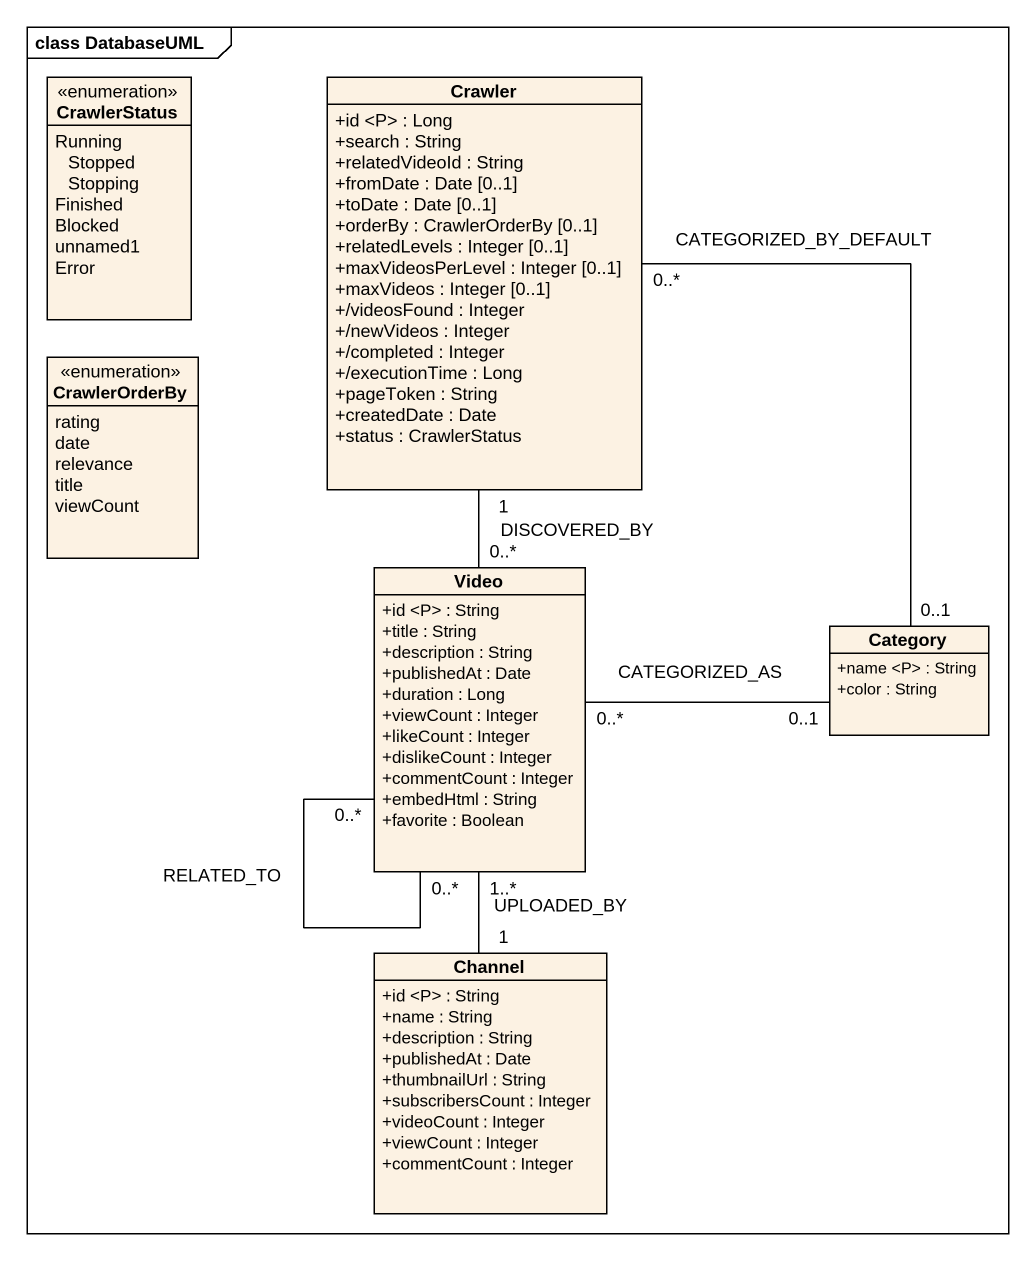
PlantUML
@startuml
mainframe class DatabaseUML
hide circle
hide empty members
skinparam classAttributeIconSize 0
enum CrawlerStatus {
  Running Stopped Stopping
  Finished
  Blocked
  unnamed1
  Error
}
class Crawler {
  +id <P> : Long
  +search : String
  +relatedVideoId : String
  +fromDate : Date [0..1]
  +toDate : Date [0..1]
  +orderBy : CrawlerOrderBy [0..1]
  +relatedLevels : Integer [0..1]
  +maxVideosPerLevel : Integer [0..1]
  +maxVideos : Integer [0..1]
  +/videosFound : Integer
  +/newVideos : Integer
  +/completed : Integer
  +/executionTime : Long
  +pageToken : String
  +createdDate : Date
  +status : CrawlerStatus
}
enum CrawlerOrderBy {
  rating
  date
  relevance
  title
  viewCount
}
class Video {
  +id <P> : String
  +title : String
  +description : String
  +publishedAt : Date
  +duration : Long
  +viewCount : Integer
  +likeCount : Integer
  +dislikeCount : Integer
  +commentCount : Integer
  +embedHtml : String
  +favorite : Boolean
}
class Category {
  +name <P> : String
  +color : String
}
class Channel {
  +id <P> : String
  +name : String
  +description : String
  +publishedAt : Date
  +thumbnailUrl : String
  +subscribersCount : Integer
  +videoCount : Integer
  +viewCount : Integer
  +commentCount : Integer
}
Crawler "1" -- "0..*" Video : DISCOVERED_BY
Video "0..*" -- "0..*" Video : RELATED_TO
Video "0..*" -right- "0..1" Category : CATEGORIZED_AS
Video "1..*" -- "1" Channel : UPLOADED_BY
Category "0..1" -up- "0..*" Crawler : CATEGORIZED_BY_DEFAULT
@enduml
